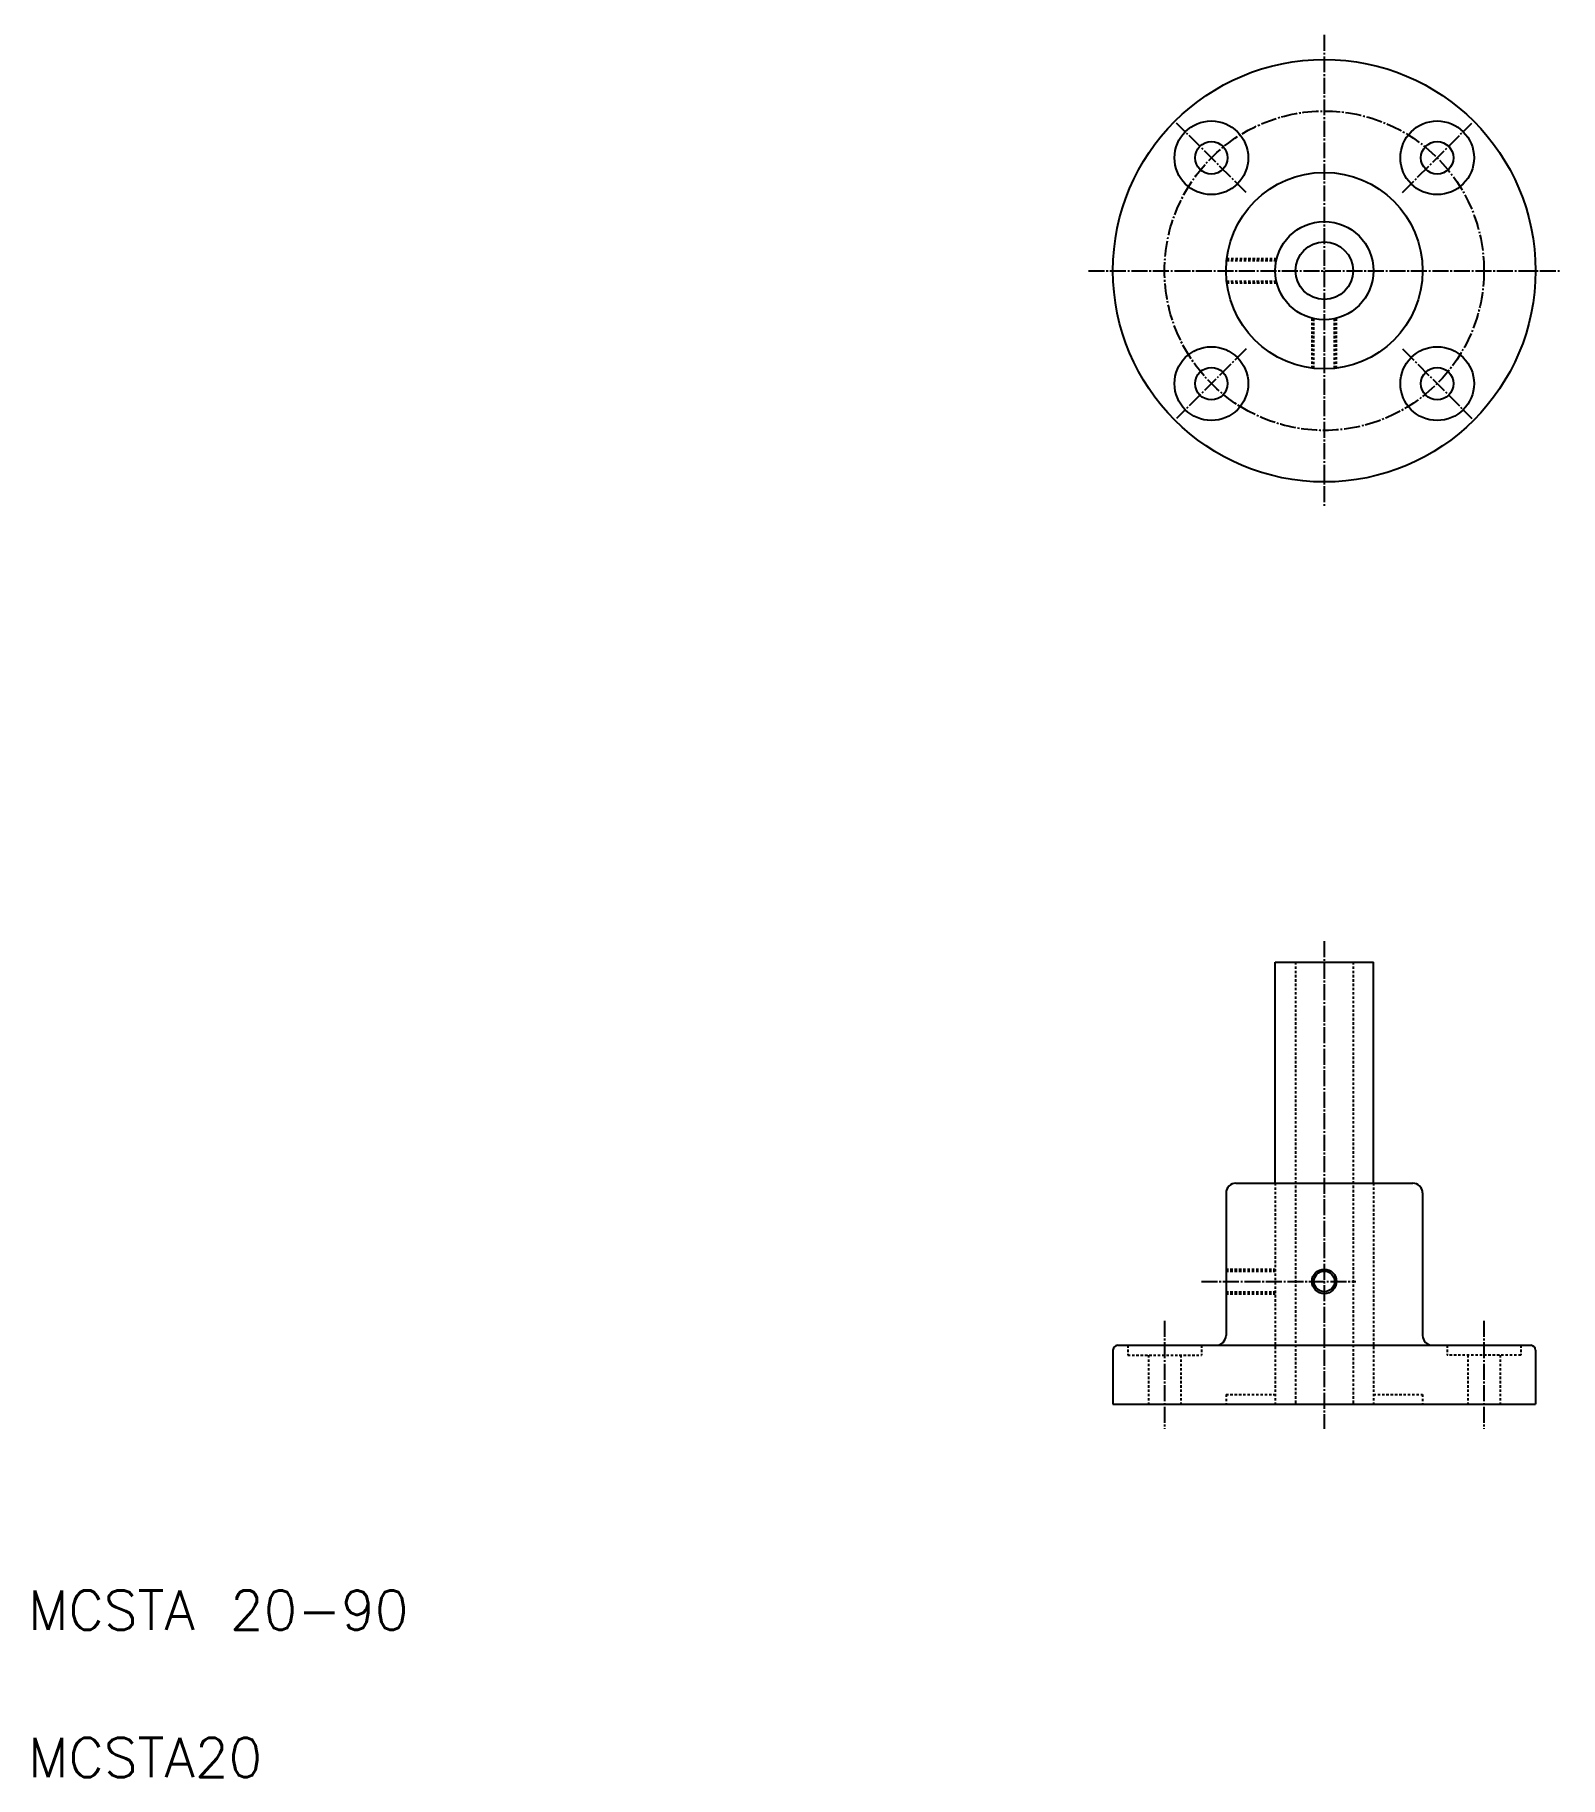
# Model space of a CAD drawing. Extents: x 21 to 332, y 24 to 379.
import ezdxf

# ---------------------------------------------------------------- set-up
doc = ezdxf.new("R2010")
doc.units = 0
doc.header["$LTSCALE"] = 0.25
doc.linetypes.add('CENTER', pattern=[17.5, 13, -1.5, 1.5, -1.5])
doc.linetypes.add('DASHED', pattern=[3.5, 2, -1.5])
doc.layers.get('0').update_dxf_attribs({"linetype": 'CONTINUOUS'})
doc.layers.add('CENTER', color=1, linetype='CENTER')
doc.styles.get("Standard").update_dxf_attribs({"font": 'txt', "bigfont": 'BIGFONT'})

msp = doc.modelspace()

# ---------------------------------------------------------------- linework, layer by layer
at = {"color": 3, "linetype": 'DASHED'}
for p, q in [((263.89, 332.7), (274, 332.7)), ((263.94, 333.1), (274.1, 333.1)), ((263.89, 328.5), (274, 328.5)), ((263.94, 328.1), (274.1, 328.1)), ((281.28, 310.76), (281.28, 320.92)), ((281.68, 310.71), (281.68, 320.83)), ((285.88, 310.71), (285.88, 320.83)), ((286.28, 310.76), (286.28, 320.92)), ((277.93, 189.89), (277.93, 99.89)), ((289.63, 189.89), (289.63, 99.89)), ((273.78, 144.89), (273.78, 99.89)), ((293.78, 144.89), (293.78, 99.89)), ((263.78, 127.39), (273.78, 127.39)), ((263.78, 126.99), (273.78, 126.99)), ((263.78, 122.79), (273.78, 122.79)), ((263.78, 122.39), (273.78, 122.39)), ((243.78, 111.89), (243.78, 109.89)), ((258.78, 111.89), (258.78, 109.89)), ((308.78, 111.89), (308.78, 109.89)), ((323.78, 111.89), (323.78, 109.89)), ((243.78, 109.89), (258.78, 109.89)), ((247.98, 109.89), (247.98, 99.89)), ((254.58, 109.89), (254.58, 99.89)), ((323.78, 109.89), (308.78, 109.89)), ((312.98, 109.89), (312.98, 99.89)), ((319.58, 109.89), (319.58, 99.89)), ((263.78, 101.89), (273.78, 101.89)), ((263.78, 101.89), (263.78, 99.89)), ((293.78, 101.89), (303.78, 101.89)), ((303.78, 101.89), (303.78, 99.89))]:
    msp.add_line(p, q, dxfattribs=at)
for p, q in [((273.78, 144.89), (273.78, 189.89)), ((273.78, 189.89), (293.78, 189.89)), ((293.78, 144.89), (293.78, 189.89)), ((263.78, 142.89), (263.78, 113.89)), ((265.78, 144.89), (301.78, 144.89)), ((273.78, 144.89), (293.78, 144.89)), ((278.78, 144.89), (278.78, 144.89)), ((283.78, 144.89), (283.78, 144.89)), ((303.78, 142.89), (303.78, 113.89)), ((240.78, 110.89), (240.78, 99.89)), ((241.78, 111.89), (325.78, 111.89)), ((326.78, 110.89), (326.78, 99.89)), ((240.78, 99.89), (326.78, 99.89))]:
    msp.add_line(p, q)
for centre, radius in [((283.78, 330.6), 43), ((260.8, 353.58), 7.5), ((306.76, 353.58), 7.5), ((260.8, 353.58), 3.3), ((306.76, 353.58), 3.3), ((283.78, 330.6), 20), ((283.78, 330.6), 10), ((283.78, 330.6), 5.85), ((260.8, 307.62), 7.5), ((306.76, 307.62), 7.5), ((260.8, 307.62), 3.3), ((306.76, 307.62), 3.3), ((283.78, 124.89), 2.1)]:
    msp.add_circle(centre, radius)
at = {"color": 3}
msp.add_circle((283.78, 124.89), 2.5, dxfattribs=at)
for centre, radius, start, end in [((265.78, 142.89), 2, 90, 180), ((301.78, 142.89), 2, 0, 90), ((261.78, 113.89), 2, 270, 0), ((305.78, 113.89), 2, 180, 270), ((241.78, 110.89), 1, 90, 180), ((325.78, 110.89), 1, 0, 90)]:
    msp.add_arc(centre, radius, start, end)
at = {"layer": 'CENTER', "color": 1, "linetype": 'CENTER'}
for p, q in [((283.78, 378.6), (283.78, 282.6)), ((267.87, 346.51), (253.73, 360.66)), ((299.69, 346.51), (313.83, 360.66)), ((235.78, 330.6), (331.78, 330.6)), ((267.87, 314.69), (253.73, 300.55)), ((299.69, 314.69), (313.83, 300.55)), ((283.78, 194.12), (283.78, 94.89)), ((258.78, 124.89), (290.22, 124.89)), ((251.28, 116.89), (251.28, 94.89)), ((316.28, 116.89), (316.28, 94.89))]:
    msp.add_line(p, q, dxfattribs=at)
msp.add_circle((283.78, 330.6), 32.5, dxfattribs=at)

# ---------------------------------------------------------------- texts
for s, p in [('MCSTA 20-90', (20, 54)), ('MCSTA20', (20, 24))]:
    msp.add_text(s, height=8).set_placement(p)

doc.saveas('drawing.dxf')
